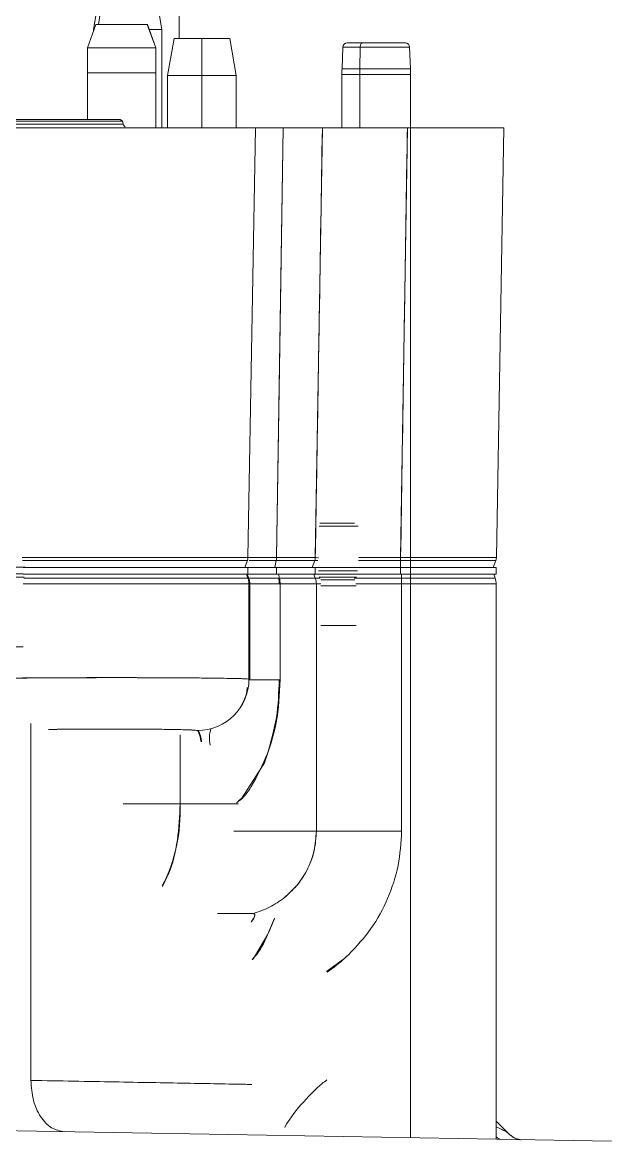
# Model space of a CAD drawing. Header units: millimetres. Extents: x 169 to 14583, y -399 to 10804.
# Drawn here: x 8192.1 to 8226.5, y 2080.4 to 2145.7 of the extents above; entities that cross this region are included whole.
import ezdxf

# ---------------------------------------------------------------- set-up
doc = ezdxf.new("R2010")
doc.units = ezdxf.units.MM
doc.header["$LTSCALE"] = 35

msp = doc.modelspace()

# ---------------------------------------------------------------- linework, layer by layer
at = {"color": 7, "linetype": 'Continuous', "lineweight": 18}
for p, q in [((8201.279, 2270.309), (8201.279, 2144.72)), ((8196.679, 2147.509), (8196.279, 2145.24)), ((8196.679, 2147.509), (8196.279, 2145.24)), ((8196.57, 2145.539), (8196.875, 2147.509)), ((8200.279, 2145.24), (8199.879, 2147.509)), ((8200.279, 2145.24), (8199.879, 2147.509)), ((8196.426, 2145.539), (8195.926, 2144.165)), ((8196.426, 2145.539), (8195.926, 2144.165)), ((8196.279, 2145.24), (8196.279, 2145.134)), ((8196.279, 2145.24), (8196.279, 2145.134)), ((8196.317, 2145.24), (8196.279, 2145.24)), ((8199.423, 2145.539), (8196.426, 2145.539)), ((8199.423, 2145.539), (8197.872, 2145.539)), ((8199.426, 2145.539), (8199.423, 2145.539)), ((8199.922, 2144.165), (8199.423, 2145.539)), ((8199.426, 2145.539), (8199.423, 2145.539)), ((8199.926, 2144.165), (8199.426, 2145.539)), ((8200.279, 2145.24), (8199.535, 2145.24)), ((8200.279, 2139.509), (8200.279, 2145.24)), ((8200.279, 2139.509), (8200.279, 2145.24)), ((8200.989, 2144.72), (8200.609, 2142.565)), ((8202.609, 2142.565), (8202.609, 2144.72)), ((8204.609, 2142.565), (8204.229, 2144.72)), ((8211.964, 2144.459), (8211.079, 2144.459)), ((8214.479, 2144.459), (8211.964, 2144.459)), ((8195.926, 2144.165), (8195.926, 2139.989)), ((8197.854, 2144.165), (8195.926, 2144.165)), ((8199.922, 2144.165), (8195.926, 2144.165)), ((8199.926, 2144.165), (8199.922, 2144.165)), ((8199.926, 2144.165), (8199.922, 2144.165)), ((8199.922, 2139.509), (8199.922, 2144.165)), ((8199.926, 2139.509), (8199.926, 2144.165)), ((8210.829, 2144.218), (8210.785, 2142.956)), ((8211.844, 2144.218), (8210.829, 2144.218)), ((8211.844, 2144.218), (8211.823, 2142.956)), ((8214.728, 2144.218), (8211.844, 2144.218)), ((8214.773, 2142.956), (8214.728, 2144.218)), ((8199.926, 2142.715), (8195.926, 2142.715)), ((8199.926, 2139.509), (8199.926, 2142.715)), ((8200.609, 2142.565), (8200.609, 2139.509)), ((8202.609, 2142.565), (8200.609, 2142.565)), ((8204.609, 2142.565), (8202.609, 2142.565)), ((8202.609, 2142.565), (8202.609, 2139.509)), ((8204.609, 2139.509), (8204.609, 2142.565)), ((8210.779, 2142.607), (8210.779, 2139.509)), ((8211.82, 2142.607), (8210.779, 2142.607)), ((8211.823, 2142.956), (8210.785, 2142.956)), ((8214.779, 2142.607), (8211.82, 2142.607)), ((8211.82, 2142.607), (8211.82, 2139.509)), ((8214.773, 2142.956), (8211.823, 2142.956)), ((8214.779, 2139.509), (8214.779, 2142.607)), ((8147.158, 2139.989), (8197.834, 2139.989)), ((8197.834, 2139.989), (8197.982, 2139.889)), ((8197.982, 2139.889), (8197.834, 2139.989)), ((8146.989, 2139.709), (8198.019, 2139.709)), ((8197.982, 2139.889), (8147.062, 2139.889)), ((8191.366, 2139.509), (8205.727, 2139.509)), ((8197.982, 2139.889), (8198.019, 2139.709)), ((8198.019, 2139.709), (8197.982, 2139.889)), ((8205.289, 2114.423), (8205.727, 2139.509)), ((8205.289, 2114.423), (8205.727, 2139.509)), ((8207.356, 2139.509), (8206.969, 2114.423)), ((8207.356, 2139.509), (8209.636, 2139.509)), ((8209.636, 2139.509), (8209.225, 2114.423)), ((8214.203, 2114.423), (8214.596, 2139.509)), ((8214.779, 2139.509), (8214.596, 2139.509)), ((8214.779, 2139.509), (8214.779, 2114.423)), ((8214.779, 2139.509), (8220.227, 2139.509)), ((8220.227, 2139.509), (8219.789, 2114.423)), ((8209.449, 2116.252), (8211.735, 2116.252)), ((8211.581, 2116.257), (8209.504, 2116.257)), ((8192.303, 2113.859), (8187.96, 2113.859)), ((8192.113, 2114.423), (8205.289, 2114.423)), ((8197.279, 2114.26), (8192.133, 2114.26)), ((8192.174, 2113.839), (8205.279, 2113.839)), ((8205.259, 2114.26), (8197.279, 2114.26)), ((8205.105, 2113.839), (8205.259, 2114.261)), ((8205.105, 2113.839), (8205.259, 2114.26)), ((8205.279, 2113.459), (8205.279, 2113.839)), ((8205.279, 2113.459), (8205.279, 2113.839)), ((8205.279, 2113.839), (8206.96, 2113.839)), ((8206.95, 2114.26), (8206.855, 2113.839)), ((8206.95, 2114.26), (8206.855, 2113.839)), ((8206.95, 2114.26), (8209.195, 2114.26)), ((8206.96, 2113.839), (8206.96, 2113.459)), ((8206.96, 2113.839), (8209.215, 2113.839)), ((8206.969, 2114.423), (8209.225, 2114.423)), ((8206.969, 2114.423), (8209.225, 2114.423)), ((8209.195, 2114.26), (8209.042, 2113.839)), ((8209.042, 2113.839), (8209.195, 2114.26)), ((8209.215, 2113.459), (8209.215, 2113.839)), ((8209.215, 2113.839), (8209.403, 2113.839)), ((8209.403, 2113.839), (8211.712, 2113.839)), ((8211.712, 2113.839), (8214.195, 2113.839)), ((8214.195, 2113.459), (8214.195, 2113.839)), ((8214.195, 2113.839), (8214.779, 2113.839)), ((8214.202, 2114.423), (8214.779, 2114.423)), ((8214.202, 2114.26), (8214.202, 2113.839)), ((8214.202, 2114.26), (8214.203, 2114.26)), ((8214.203, 2114.423), (8214.779, 2114.423)), ((8214.203, 2114.26), (8214.203, 2114.423)), ((8214.203, 2114.423), (8214.203, 2114.26)), ((8214.779, 2114.26), (8214.203, 2114.26)), ((8214.779, 2114.423), (8219.789, 2114.423)), ((8214.779, 2114.423), (8214.779, 2114.26)), ((8214.779, 2114.26), (8219.759, 2114.26)), ((8214.779, 2114.26), (8214.779, 2113.839)), ((8214.779, 2113.839), (8214.779, 2113.459)), ((8214.779, 2113.839), (8219.779, 2113.839)), ((8219.759, 2114.26), (8219.605, 2113.839)), ((8219.779, 2113.459), (8219.779, 2113.839)), ((8187.842, 2113.479), (8192.174, 2113.479)), ((8187.96, 2113.479), (8192.174, 2113.479)), ((8192.239, 2113.279), (8187.96, 2113.279)), ((8192.174, 2113.459), (8205.279, 2113.459)), ((8192.174, 2113.459), (8205.207, 2113.459)), ((8192.192, 2113.459), (8205.279, 2113.459)), ((8192.224, 2113.225), (8205.292, 2113.225)), ((8192.224, 2113.225), (8205.292, 2113.225)), ((8205.292, 2113.225), (8205.207, 2113.459)), ((8205.293, 2113.225), (8205.208, 2113.459)), ((8205.341, 2113.225), (8205.255, 2113.459)), ((8206.329, 2113.459), (8205.279, 2113.459)), ((8205.292, 2113.225), (8205.341, 2113.225)), ((8207.081, 2113.225), (8205.293, 2113.225)), ((8205.341, 2113.225), (8207.129, 2113.225)), ((8206.96, 2113.459), (8206.329, 2113.459)), ((8206.96, 2113.459), (8209.215, 2113.459)), ((8207.074, 2113.459), (8207.129, 2113.225)), ((8207.074, 2113.459), (8209.14, 2113.459)), ((8207.081, 2113.225), (8209.225, 2113.225)), ((8207.129, 2113.225), (8209.225, 2113.225)), ((8208.862, 2113.459), (8209.421, 2113.459)), ((8209.14, 2113.459), (8209.512, 2113.459)), ((8209.225, 2113.225), (8209.14, 2113.459)), ((8209.409, 2113.459), (8209.215, 2113.459)), ((8209.516, 2113.225), (8209.225, 2113.225)), ((8209.335, 2113.459), (8211.715, 2113.459)), ((8209.335, 2113.459), (8211.715, 2113.459)), ((8211.696, 2113.65), (8209.408, 2113.65)), ((8209.429, 2113.658), (8211.664, 2113.658)), ((8209.449, 2113.278), (8211.633, 2113.278)), ((8214.26, 2113.225), (8211.492, 2113.225)), ((8214.195, 2113.459), (8211.696, 2113.459)), ((8214.779, 2113.459), (8214.195, 2113.459)), ((8214.26, 2113.459), (8214.779, 2113.459)), ((8214.26, 2113.459), (8214.26, 2113.225)), ((8214.26, 2112.883), (8214.26, 2113.225)), ((8214.779, 2113.225), (8214.26, 2113.225)), ((8214.779, 2113.459), (8219.779, 2113.459)), ((8214.779, 2113.459), (8214.779, 2113.225)), ((8214.779, 2113.225), (8214.779, 2112.883)), ((8219.718, 2113.225), (8214.779, 2113.225)), ((8219.718, 2113.225), (8219.633, 2113.459)), ((8192.178, 2112.883), (8205.352, 2112.883)), ((8205.352, 2112.883), (8192.178, 2112.883)), ((8205.352, 2107.332), (8205.352, 2112.883)), ((8205.401, 2112.883), (8205.352, 2112.883)), ((8205.354, 2112.883), (8207.12, 2112.883)), ((8205.401, 2107.284), (8205.401, 2112.883)), ((8207.168, 2112.883), (8205.401, 2112.883)), ((8209.285, 2112.883), (8207.12, 2112.883)), ((8207.168, 2112.883), (8207.168, 2107.284)), ((8209.285, 2112.883), (8207.168, 2112.883)), ((8209.285, 2098.459), (8209.285, 2112.883)), ((8209.285, 2112.883), (8209.546, 2112.883)), ((8211.525, 2113.125), (8209.538, 2113.125)), ((8211.599, 2112.783), (8209.543, 2112.783)), ((8211.591, 2112.883), (8214.26, 2112.883)), ((8214.26, 2112.883), (8214.26, 2098.459)), ((8214.779, 2112.883), (8214.26, 2112.883)), ((8219.779, 2112.883), (8214.779, 2112.883)), ((8214.779, 2112.883), (8214.779, 2080.563)), ((8219.779, 2112.883), (8219.779, 2080.642)), ((8219.779, 2112.883), (8219.779, 2080.475)), ((8211.6, 2110.459), (8209.542, 2110.459)), ((8211.6, 2110.459), (8209.542, 2110.459)), ((8211.599, 2110.459), (8209.543, 2110.459)), ((8192.178, 2109.211), (8187.96, 2109.211)), ((8205.352, 2107.332), (8205.401, 2107.284)), ((8207.12, 2107.289), (8205.352, 2107.289)), ((8207.168, 2107.284), (8205.401, 2107.284)), ((8192.634, 2104.742), (8192.634, 2083.915)), ((8195.275, 2104.412), (8195.583, 2104.414)), ((8201.293, 2104.384), (8201.396, 2104.382)), ((8201.338, 2104.077), (8201.338, 2100.059)), ((8201.338, 2104.077), (8201.338, 2100.059)), ((8201.396, 2104.382), (8201.486, 2104.38)), ((8202.353, 2104.328), (8202.353, 2104.329)), ((8202.4, 2104.329), (8202.353, 2104.328)), ((8206.251, 2102.438), (8204.945, 2100.386)), ((8204.945, 2100.386), (8204.74, 2100.221)), ((8198.018, 2100.059), (8201.338, 2100.059)), ((8204.748, 2100.059), (8198.018, 2100.059)), ((8198.018, 2100.059), (8201.338, 2100.059)), ((8201.338, 2100.059), (8204.749, 2100.059)), ((8201.338, 2100.059), (8204.749, 2100.059)), ((8209.285, 2098.459), (8204.479, 2098.459)), ((8214.26, 2098.459), (8209.285, 2098.459)), ((8205.699, 2093.565), (8205.699, 2093.573)), ((8206.853, 2093.376), (8206.438, 2092.401)), ((8206.438, 2092.401), (8205.685, 2091.118)), ((8205.685, 2091.118), (8205.547, 2090.976)), ((8210.954, 2091.051), (8209.882, 2090.275)), ((8211.013, 2091.104), (8210.954, 2091.051)), ((8211.166, 2091.247), (8211.013, 2091.104)), ((8220.397, 2080.906), (8219.779, 2081.525)), ((8219.779, 2081.525), (8220.397, 2080.906)), ((8226.514, 2080.358), (8189.438, 2081.005)), ((8220.372, 2080.919), (8220.397, 2080.906)), ((8220.397, 2080.906), (8220.397, 2080.906)), ((8220.397, 2080.906), (8220.397, 2080.906))]:
    msp.add_line(p, q, dxfattribs=at)
at = {"color": 7, "linetype": 'Continuous', "lineweight": 18, "flags": 128}
for points in [[(8211.964, 2144.459), (8211.941, 2144.454), (8211.919, 2144.441), (8211.898, 2144.419), (8211.88, 2144.389), (8211.865, 2144.352), (8211.854, 2144.311), (8211.847, 2144.265), (8211.844, 2144.218)], [(8197.834, 2139.989), (8195.743, 2139.989), (8193.324, 2139.989), (8190.595, 2139.989), (8187.576, 2139.989), (8184.289, 2139.989), (8180.758, 2139.989), (8177.01, 2139.989), (8173.073, 2139.989), (8168.974, 2139.989), (8164.745, 2139.989), (8160.417, 2139.989), (8156.021, 2139.989), (8151.591, 2139.989), (8147.158, 2139.989)], [(8207.356, 2139.509), (8207.139, 2125.461), (8206.969, 2114.423)], [(8214.202, 2114.423), (8214.202, 2114.402), (8214.202, 2114.381), (8214.202, 2114.361), (8214.202, 2114.34), (8214.202, 2114.32), (8214.202, 2114.3), (8214.202, 2114.28), (8214.202, 2114.26)], [(8214.202, 2114.423), (8214.202, 2114.402), (8214.202, 2114.381), (8214.202, 2114.361), (8214.202, 2114.34), (8214.202, 2114.32), (8214.202, 2114.3), (8214.202, 2114.28), (8214.202, 2114.26)]]:
    msp.add_lwpolyline(points, dxfattribs=at)
at = {"color": 7, "linetype": 'Continuous', "lineweight": 18}
for centre, radius, start, end in [((8211.079, 2144.209), 0.25, 90, 178), ((8214.479, 2144.209), 0.25, 2, 90), ((8188.948, 2126.644), 16.033, 55.70094, 56.34036), ((8204.789, 2114.431), 0.5, 338.4173, 359), ((8204.789, 2114.431), 0.5, 340, 359), ((8206.191, 2114.43), 0.778, 347.41763, 359.4638), ((8208.723, 2114.431), 0.502, 340.08393, 359.00981), ((8219.289, 2114.431), 0.5, 340, 359), ((8204.352, 2112.883), 1, 359.99993, 19.99709), ((8204.354, 2112.883), 1, 8.5612, 20), ((8204.401, 2112.883), 1, 359.99993, 19.99709), ((8205.603, 2112.885), 1.516, 359.90771, 12.94097), ((8205.669, 2112.885), 1.499, 359.90823, 13.09854), ((8208.281, 2112.883), 1.004, 359.99768, 19.90541), ((8218.779, 2112.883), 1, 0, 20), ((8202.352, 2107.333), 3.001, 270.02044, 359.97956), ((8196.941, 1882.809), 221.61, 90.39988, 90.43925), ((8197.392, 1847.727), 256.693, 89.70683, 89.78732), ((8197.448, 1859.031), 245.388, 89.66093, 89.70645), ((8202.354, 2107.328), 3, 269.98255, 270.88754), ((8201.272, 2103.66), 1.271, 1.54176, 31.71204), ((8201.124, 2103.637), 1.452, 1.67832, 28.46488), ((8204.821, 2103.87), 1.776, 161.55187, 192.47795), ((8191.29, 2099.678), 10.055, 333.78508, 2.1695), ((8204.371, 2098.382), 9.853, 312.38145, 313.60017)]:
    msp.add_arc(centre, radius, start, end, dxfattribs=at)
for centre, major_axis, ratio, start_param, end_param in [((8198.07, 2104.351), (4.155, -0.011), 0.016323, 0.713146, 1.369624), ((8197.726, 2104.346), (4.516, -0.008), 0.016206, 0.663497, 0.688887), ((8206.237, 2097.129), (-4.981, -7.199), 0.869075, 1.303258, 1.312325)]:
    msp.add_ellipse(centre, major_axis=major_axis, ratio=ratio, start_param=start_param, end_param=end_param, dxfattribs=at)
at = {"color": 7, "linetype": 'Continuous', "lineweight": 18, "extrusion": (-2.08074e-09, -1.06292e-09, 1)}
msp.add_ellipse((8205.22, 2096.645), major_axis=(7.959, 4.066, 0), ratio=0.886511, start_param=4.854507, end_param=5.003148, dxfattribs=at)
at = {"color": 7, "linetype": 'Continuous', "lineweight": 18}
for points, knots in [([(8202.609, 2144.72), (8202.396, 2144.72), (8201.972, 2144.72), (8201.436, 2144.72), (8201.062, 2144.72), (8201.013, 2144.72), (8200.989, 2144.72)], [0, 0, 0, 0, 0.250001, 0.5, 0.750001, 1, 1, 1, 1]), ([(8204.229, 2144.72), (8204.204, 2144.72), (8204.156, 2144.72), (8203.781, 2144.72), (8203.245, 2144.72), (8202.821, 2144.72), (8202.609, 2144.72)], [0, 0, 0, 0, 0.2500006, 0.4999999, 0.7500009, 1, 1, 1, 1]), ([(8210.785, 2142.956), (8210.783, 2142.891), (8210.779, 2142.774), (8210.779, 2142.658), (8210.779, 2142.607)], [0, 0, 0, 0, 0.559998, 1, 1, 1, 1]), ([(8211.823, 2142.956), (8211.822, 2142.891), (8211.82, 2142.774), (8211.82, 2142.658), (8211.82, 2142.607)], [0, 0, 0, 0, 0.559998, 1, 1, 1, 1]), ([(8214.779, 2142.607), (8214.778, 2142.672), (8214.778, 2142.788), (8214.774, 2142.905), (8214.773, 2142.956)], [0, 0, 0, 0, 0.559998, 1, 1, 1, 1]), ([(8197.982, 2139.889), (8197.989, 2139.855), (8198.001, 2139.795), (8198.014, 2139.735), (8198.019, 2139.709)], [0, 0, 0, 0, 0.559915, 1, 1, 1, 1]), ([(8198.019, 2139.709), (8198.028, 2139.682), (8198.048, 2139.625), (8198.095, 2139.587), (8198.121, 2139.567)], [0, 0, 0, 0, 0.470331, 1, 1, 1, 1]), ([(8198.019, 2139.709), (8198.031, 2139.677), (8198.052, 2139.621), (8198.099, 2139.584), (8198.121, 2139.567)], [0, 0, 0, 0, 0.557466, 1, 1, 1, 1]), ([(8207.356, 2139.509), (8207.013, 2139.509), (8206.327, 2139.509), (8205.667, 2139.509), (8205.675, 2139.509), (8205.68, 2139.509)], [0, 0, 0, 0, 0.347424, 0.694783, 1, 1, 1, 1]), ([(8205.964, 2139.509), (8205.974, 2139.509), (8206.121, 2139.509), (8206.663, 2139.509), (8207.215, 2139.509), (8207.356, 2139.509)], [0, 0, 0, 0, 0.052029, 0.758993, 1, 1, 1, 1]), ([(8209.225, 2114.423), (8209.302, 2119.104), (8209.441, 2127.466), (8209.577, 2135.829), (8209.636, 2139.509)], [0, 0, 0, 0, 0.559869, 1, 1, 1, 1]), ([(8209.636, 2139.509), (8209.762, 2139.509), (8210.014, 2139.509), (8211.059, 2139.509), (8212.46, 2139.509), (8213.721, 2139.509), (8214.438, 2139.509), (8214.596, 2139.509)], [0, 0, 0, 0, 0.233575, 0.46715, 0.700695, 0.934234, 1, 1, 1, 1]), ([(8209.636, 2139.509), (8209.801, 2139.509), (8210.129, 2139.509), (8211.458, 2139.509), (8213.006, 2139.509), (8214.066, 2139.509), (8214.596, 2139.509)], [0, 0, 0, 0, 0.279826, 0.559414, 0.779622, 1, 1, 1, 1]), ([(8214.596, 2139.509), (8214.523, 2134.826), (8214.394, 2126.464), (8214.262, 2118.102), (8214.203, 2114.423)], [0, 0, 0, 0, 0.56, 1, 1, 1, 1]), ([(8211.514, 2116.426), (8211.332, 2116.426), (8210.909, 2116.426), (8210.163, 2116.426), (8209.601, 2116.426), (8209.495, 2116.426)], [0, 0, 0, 0, 0.3785972, 0.8822413, 1, 1, 1, 1]), ([(8205.279, 2113.839), (8205.346, 2113.839), (8205.573, 2113.839), (8206.224, 2113.839), (8206.76, 2113.839), (8206.855, 2113.839)], [0, 0, 0, 0, 0.256202, 0.867322, 1, 1, 1, 1]), ([(8205.279, 2113.839), (8205.3, 2113.839), (8205.528, 2113.839), (8206.225, 2113.839), (8206.855, 2113.839)], [0, 0, 0, 0, 0.095443, 1, 1, 1, 1]), ([(8205.284, 2114.422), (8205.316, 2114.422), (8205.434, 2114.422), (8205.989, 2114.422), (8206.643, 2114.422), (8206.969, 2114.423)], [0, 0, 0, 0, 0.151956, 0.576885, 1, 1, 1, 1]), ([(8205.284, 2114.422), (8205.316, 2114.422), (8205.434, 2114.422), (8205.989, 2114.422), (8206.643, 2114.422), (8206.969, 2114.423)], [0, 0, 0, 0, 0.151897, 0.576855, 1, 1, 1, 1]), ([(8206.95, 2114.26), (8206.611, 2114.26), (8205.935, 2114.261), (8205.553, 2114.261), (8205.363, 2114.261)], [0, 0, 0, 0, 0.5008918, 1, 1, 1, 1]), ([(8205.363, 2114.26), (8205.554, 2114.26), (8205.936, 2114.261), (8206.613, 2114.26), (8206.95, 2114.26)], [0, 0, 0, 0, 0.501157, 1, 1, 1, 1]), ([(8209.195, 2114.26), (8209.226, 2114.26), (8209.258, 2114.261), (8209.375, 2114.261), (8209.38, 2114.261)], [0, 0, 0, 0, 0.960614, 1, 1, 1, 1]), ([(8209.374, 2114.258), (8209.371, 2114.258), (8209.259, 2114.259), (8209.227, 2114.26), (8209.195, 2114.26)], [0, 0, 0, 0, 0.025712, 1, 1, 1, 1]), ([(8209.225, 2114.423), (8209.256, 2114.421), (8209.289, 2114.418), (8209.411, 2114.417), (8209.419, 2114.416)], [0, 0, 0, 0, 0.930815, 1, 1, 1, 1]), ([(8209.225, 2114.423), (8209.256, 2114.421), (8209.289, 2114.418), (8209.411, 2114.417), (8209.419, 2114.416)], [0, 0, 0, 0, 0.931359, 1, 1, 1, 1]), ([(8211.741, 2114.261), (8211.95, 2114.261), (8212.433, 2114.261), (8213.269, 2114.261), (8213.891, 2114.26), (8214.202, 2114.26)], [0, 0, 0, 0, 0.276368, 0.637419, 1, 1, 1, 1]), ([(8214.202, 2114.26), (8213.566, 2114.262), (8212.675, 2114.265), (8211.956, 2114.263), (8211.751, 2114.263)], [0, 0, 0, 0, 0.714595, 1, 1, 1, 1]), ([(8211.759, 2114.421), (8211.964, 2114.422), (8212.423, 2114.423), (8213.279, 2114.421), (8213.894, 2114.422), (8214.202, 2114.423)], [0, 0, 0, 0, 0.286977, 0.643114, 1, 1, 1, 1]), ([(8211.759, 2114.421), (8211.964, 2114.422), (8212.424, 2114.423), (8213.28, 2114.421), (8213.895, 2114.422), (8214.202, 2114.423)], [0, 0, 0, 0, 0.287493, 0.643372, 1, 1, 1, 1]), ([(8211.794, 2113.839), (8211.809, 2113.839), (8212.279, 2113.839), (8213.152, 2113.839), (8213.96, 2113.839), (8214.202, 2113.839)], [0, 0, 0, 0, 0.022713, 0.707892, 1, 1, 1, 1]), ([(8214.202, 2113.839), (8213.458, 2113.839), (8212.586, 2113.839), (8211.92, 2113.839), (8211.822, 2113.839)], [0, 0, 0, 0, 0.8540123, 1, 1, 1, 1]), ([(8192.174, 2113.459), (8192.37, 2113.459), (8192.962, 2113.459), (8194.158, 2113.459), (8195.681, 2113.459), (8196.746, 2113.459), (8197.279, 2113.459)], [0, 0, 0, 0, 0.142006, 0.428004, 0.714002, 1, 1, 1, 1]), ([(8205.208, 2113.459), (8205.222, 2113.459), (8205.258, 2113.459), (8205.605, 2113.459), (8206.186, 2113.459), (8206.746, 2113.459), (8207.027, 2113.459)], [0, 0, 0, 0, 0.172871, 0.448581, 0.72429, 1, 1, 1, 1]), ([(8211.471, 2113.459), (8211.775, 2113.459), (8212.598, 2113.459), (8213.618, 2113.459), (8214.26, 2113.459)], [0, 0, 0, 0, 0.369393, 1, 1, 1, 1]), ([(8191.331, 2107.39), (8191.752, 2107.394), (8192.582, 2107.403), (8194.089, 2107.411), (8195.666, 2107.417), (8196.747, 2107.418), (8197.279, 2107.418)], [0, 0, 0, 0, 0.261406, 0.515209, 0.761408, 1, 1, 1, 1]), ([(8197.279, 2107.419), (8198.296, 2107.418), (8200.164, 2107.416), (8202.404, 2107.401), (8203.245, 2107.388), (8203.591, 2107.382)], [0, 0, 0, 0, 0.413363, 0.75843, 1, 1, 1, 1]), ([(8197.279, 2107.418), (8198.317, 2107.417), (8199.902, 2107.415), (8201.793, 2107.404), (8203.339, 2107.39), (8204.488, 2107.371), (8205.126, 2107.354), (8205.189, 2107.345), (8205.206, 2107.343)], [0, 0, 0, 0, 0.271001, 0.413334, 0.5598, 0.792156, 0.944205, 1, 1, 1, 1]), ([(8203.91, 2107.378), (8204.095, 2107.376), (8204.678, 2107.368), (8205.164, 2107.353), (8205.288, 2107.339), (8205.352, 2107.332)], [0, 0, 0, 0, 0.18344, 0.575678, 1, 1, 1, 1]), ([(8207.168, 2107.284), (8207.132, 2106.445), (8207.061, 2104.767), (8206.521, 2103.214), (8206.251, 2102.438)], [0, 0, 0, 0, 0.5001087, 1, 1, 1, 1]), ([(8207.12, 2107.289), (8207.094, 2106.551), (8207.042, 2105.076), (8206.637, 2103.683), (8206.434, 2102.987)], [0, 0, 0, 0, 0.500057, 1, 1, 1, 1]), ([(8204.877, 2105.729), (8204.964, 2105.89), (8205.144, 2106.226), (8205.251, 2106.613), (8205.252, 2106.823), (8205.252, 2106.84)], [0, 0, 0, 0, 0.458935, 0.955728, 1, 1, 1, 1]), ([(8195.242, 2104.412), (8194.734, 2104.408), (8194.135, 2104.403), (8193.723, 2104.394), (8193.66, 2104.392)], [0, 0, 0, 0, 0.846801, 1, 1, 1, 1]), ([(8193.674, 2104.391), (8193.779, 2104.394), (8194.202, 2104.403), (8194.815, 2104.408), (8195.275, 2104.412)], [0, 0, 0, 0, 0.248675, 1, 1, 1, 1]), ([(8198.345, 2104.418), (8197.783, 2104.419), (8196.777, 2104.421), (8195.817, 2104.416), (8195.394, 2104.413)], [0, 0, 0, 0, 0.559583, 1, 1, 1, 1]), ([(8195.583, 2104.414), (8196.051, 2104.416), (8196.986, 2104.42), (8197.945, 2104.418), (8198.424, 2104.416)], [0, 0, 0, 0, 0.5, 1, 1, 1, 1]), ([(8198.99, 2104.414), (8199.434, 2104.41), (8200.321, 2104.403), (8200.969, 2104.391), (8201.293, 2104.384)], [0, 0, 0, 0, 0.499995, 1, 1, 1, 1]), ([(8201.316, 2104.385), (8201.31, 2104.385), (8201.3, 2104.385), (8201.289, 2104.385), (8201.284, 2104.386)], [0, 0, 0, 0, 0.560006, 1, 1, 1, 1]), ([(8202.353, 2104.333), (8202.286, 2104.343), (8202.167, 2104.362), (8201.577, 2104.378), (8201.316, 2104.385)], [0, 0, 0, 0, 0.559448, 1, 1, 1, 1]), ([(8201.486, 2104.38), (8201.743, 2104.372), (8202.257, 2104.356), (8202.321, 2104.338), (8202.353, 2104.329)], [0, 0, 0, 0, 0.500007, 1, 1, 1, 1]), ([(8206.434, 2102.987), (8206.149, 2102.332), (8205.711, 2101.324), (8205.019, 2100.376), (8204.661, 2100.134), (8204.626, 2100.11)], [0, 0, 0, 0, 0.627098, 0.963842, 1, 1, 1, 1]), ([(8201.338, 2100.059), (8201.305, 2099.343), (8201.236, 2097.867), (8200.815, 2096.189), (8200.426, 2095.514), (8200.297, 2095.289)], [0, 0, 0, 0, 0.386405, 0.796295, 1, 1, 1, 1]), ([(8209.285, 2098.459), (8209.259, 2098.071), (8209.209, 2097.326), (8208.804, 2096.236), (8208.214, 2095.291), (8207.659, 2094.793), (8207.408, 2094.568)], [0, 0, 0, 0, 0.25996, 0.500251, 0.774228, 1, 1, 1, 1]), ([(8207.408, 2094.568), (8207.684, 2094.819), (8208.237, 2095.321), (8208.824, 2096.282), (8209.212, 2097.341), (8209.261, 2098.086), (8209.285, 2098.459)], [0, 0, 0, 0, 0.249785, 0.499751, 0.749757, 1, 1, 1, 1]), ([(8214.26, 2098.459), (8214.219, 2097.786), (8214.138, 2096.441), (8213.495, 2094.514), (8212.54, 2092.725), (8211.624, 2091.739), (8211.166, 2091.247)], [0, 0, 0, 0, 0.250324, 0.500415, 0.750285, 1, 1, 1, 1]), ([(8214.26, 2098.459), (8214.219, 2097.786), (8214.137, 2096.44), (8213.496, 2094.514), (8212.54, 2092.725), (8211.624, 2091.739), (8211.166, 2091.247)], [0, 0, 0, 0, 0.25037, 0.500422, 0.750272, 1, 1, 1, 1]), ([(8207.408, 2094.568), (8207.131, 2094.37), (8206.574, 2093.972), (8205.923, 2093.761), (8205.596, 2093.654)], [0, 0, 0, 0, 0.497315, 1, 1, 1, 1]), ([(8205.596, 2093.654), (8205.923, 2093.761), (8206.574, 2093.972), (8207.131, 2094.37), (8207.408, 2094.568)], [0, 0, 0, 0, 0.502724, 1, 1, 1, 1]), ([(8205.596, 2093.654), (8205.433, 2093.654), (8205.106, 2093.654), (8204.256, 2093.654), (8203.695, 2093.654), (8203.52, 2093.654)], [0, 0, 0, 0, 0.407242, 0.814554, 1, 1, 1, 1]), ([(8203.524, 2093.654), (8203.61, 2093.654), (8203.869, 2093.654), (8204.28, 2093.654), (8204.73, 2093.654), (8205.112, 2093.654), (8205.417, 2093.654), (8205.537, 2093.654), (8205.596, 2093.654)], [0, 0, 0, 0, 0.090173, 0.272126, 0.454085, 0.63605, 0.818022, 1, 1, 1, 1]), ([(8205.479, 2093.156), (8205.548, 2093.251), (8205.673, 2093.425), (8205.684, 2093.521), (8205.689, 2093.564)], [0, 0, 0, 0, 0.5493537, 1, 1, 1, 1]), ([(8205.596, 2093.654), (8205.631, 2093.649), (8205.701, 2093.637), (8205.704, 2093.507), (8205.623, 2093.331), (8205.499, 2093.183), (8205.496, 2093.179)], [0, 0, 0, 0, 0.24358, 0.487998, 0.987209, 1, 1, 1, 1]), ([(8206.853, 2093.376), (8206.717, 2093.052), (8206.39, 2092.272), (8205.995, 2091.424), (8205.594, 2091.023), (8205.547, 2090.976)], [0, 0, 0, 0, 0.386177, 0.928411, 1, 1, 1, 1]), ([(8206.852, 2093.376), (8206.719, 2093.049), (8206.398, 2092.264), (8205.959, 2091.449), (8205.598, 2091.01), (8205.554, 2090.957)], [0, 0, 0, 0, 0.384696, 0.925053, 1, 1, 1, 1]), ([(8194.599, 2080.915), (8194.338, 2080.964), (8193.814, 2081.062), (8193.163, 2081.757), (8192.713, 2082.744), (8192.66, 2083.524), (8192.634, 2083.915)], [0, 0, 0, 0, 0.25, 0.5, 0.75, 1, 1, 1, 1]), ([(8192.634, 2083.915), (8194.303, 2083.884), (8197.595, 2083.824), (8201.693, 2083.749), (8204.339, 2083.7), (8205.398, 2083.681), (8205.521, 2083.679)], [0, 0, 0, 0, 0.328988, 0.648711, 0.95917, 1, 1, 1, 1]), ([(8207.44, 2081.168), (8207.444, 2081.176), (8207.752, 2081.75), (8208.509, 2082.652), (8209.393, 2083.576), (8209.809, 2083.871), (8209.903, 2083.938)], [0, 0, 0, 0, 0.006257, 0.461558, 0.878807, 1, 1, 1, 1]), ([(8220.372, 2080.919), (8220.329, 2080.94), (8220.23, 2080.99), (8220.012, 2081.097), (8219.84, 2081.17), (8219.779, 2081.196)], [0, 0, 0, 0, 0.3242658, 0.756615, 1, 1, 1, 1]), ([(8219.779, 2080.629), (8219.843, 2080.57), (8219.929, 2080.491), (8220.025, 2080.475), (8220.049, 2080.471)], [0, 0, 0, 0, 0.750895, 1, 1, 1, 1]), ([(8221.215, 2080.436), (8221.108, 2080.462), (8220.786, 2080.54), (8220.538, 2080.768), (8220.372, 2080.919)], [0, 0, 0, 0, 0.333333, 1, 1, 1, 1]), ([(8221.163, 2080.451), (8221.074, 2080.474), (8220.771, 2080.55), (8220.537, 2080.766), (8220.372, 2080.919)], [0, 0, 0, 0, 0.294535, 1, 1, 1, 1]), ([(8221.227, 2080.436), (8221.123, 2080.461), (8220.808, 2080.54), (8220.562, 2080.759), (8220.397, 2080.906)], [0, 0, 0, 0, 0.3275799, 1, 1, 1, 1]), ([(8220.397, 2080.906), (8220.562, 2080.759), (8220.808, 2080.54), (8221.123, 2080.461), (8221.227, 2080.436)], [0, 0, 0, 0, 0.67242, 1, 1, 1, 1]), ([(8221.176, 2080.451), (8221.09, 2080.473), (8220.793, 2080.549), (8220.562, 2080.758), (8220.397, 2080.906)], [0, 0, 0, 0, 0.288539, 1, 1, 1, 1])]:
    msp.add_open_spline(points, degree=3, knots=knots, dxfattribs=at)
for points in [[(8197.279, 2113.459), (8198.329, 2113.459), (8200.43, 2113.459), (8203.07, 2113.459), (8204.896, 2113.459), (8205.103, 2113.459), (8205.207, 2113.459)], [(8207.027, 2113.459), (8207.309, 2113.459), (8207.874, 2113.459), (8208.504, 2113.459), (8208.961, 2113.459), (8209.081, 2113.459), (8209.14, 2113.459)], [(8214.779, 2113.459), (8215.415, 2113.459), (8216.687, 2113.459), (8218.292, 2113.459), (8219.414, 2113.459), (8219.56, 2113.459), (8219.633, 2113.459)], [(8191.331, 2107.391), (8191.733, 2107.393), (8192.536, 2107.398), (8194.01, 2107.405), (8195.607, 2107.412), (8196.721, 2107.417), (8197.279, 2107.419)]]:
    msp.add_open_spline(points, degree=3, dxfattribs=at)

doc.saveas('drawing.dxf')
